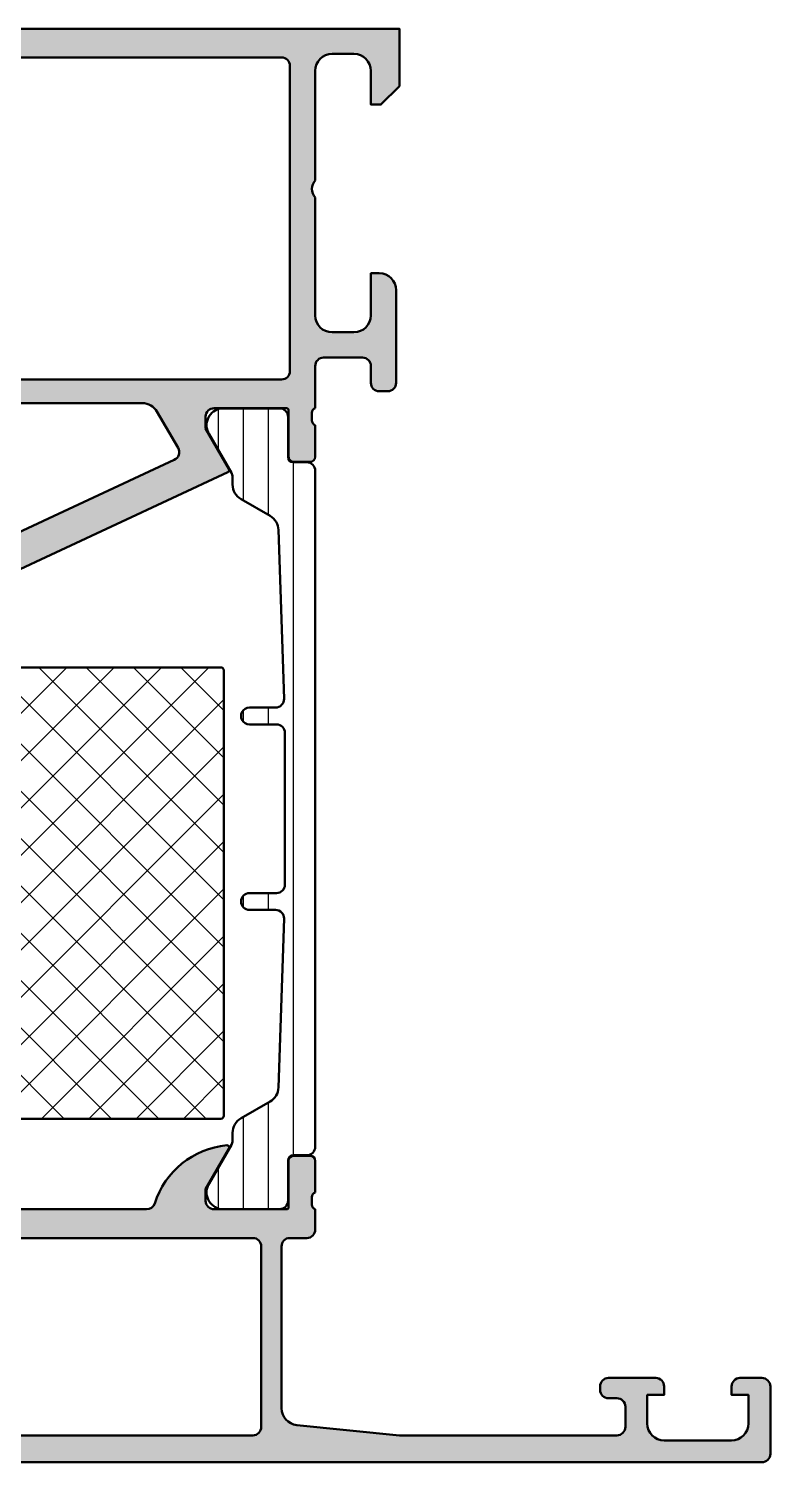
# Model space of a CAD drawing. Extents: x -30 to 58, y 0 to 85.
# Drawn here: x 14 to 58, y 0 to 85 of the extents above; entities that cross this region are included whole.
import ezdxf

# ---------------------------------------------------------------- set-up
doc = ezdxf.new("R2010")
doc.units = 0
for name, color, linetype, lineweight in [('0S-Alu contour', 7, 'Continuous', 50), ('0S-Alu hatch', 252, 'Continuous', 25), ('0S-Plastic contour', 254, 'Continuous', 50), ('0S-Plastic hatch', 253, 'Continuous', 25), ('0S-PT contour', 91, 'Continuous', 50), ('0S-PT hatch', 103, 'Continuous', 25)]:
    doc.layers.add(name, color=color, linetype=linetype, lineweight=lineweight)

# ---------------------------------------------------------------- blocks, each defined once
blk = doc.blocks.new('333190__9A9273F5_FE08_42EF_868B_C287F6081638_')
at = {"layer": '0S-Alu hatch'}
h = blk.add_hatch(color=256, dxfattribs=at)
edge = h.paths.add_edge_path()
edge.add_line((-29.99977268218879, 80.49999999999999), (-29.9997726821889, 83.49999999999999))
edge.add_ellipse((-28.49977268218891, 83.49999999999997), major_axis=(-1.499999999999996, 0), ratio=1, start_angle=269.9999999999999, end_angle=360, ccw=False)
edge.add_line((-28.49977268218891, 84.99999999999999), (36, 85))
edge.add_line((36, 85), (36.00000000000012, 81.59999999999994))
edge.add_line((36.00000000000012, 81.59999999999994), (34.89999999999998, 80.49999999999997))
edge.add_line((34.89999999999998, 80.49999999999997), (34.30000000000007, 80.49999999999997))
edge.add_line((34.30000000000007, 80.49999999999997), (34.30000000000007, 82.49999999999999))
edge.add_arc((33.30000000000007, 82.49999999999999), 1, 0, 90)
edge.add_line((33.30000000000007, 83.49999999999997), (32.00000000000012, 83.49999999999997))
edge.add_arc((32.00000000000012, 82.49999999999999), 1, 90, 180)
edge.add_line((31.00000000000012, 82.49999999999999), (31.00000000000012, 75.99999999999997))
edge.add_arc((31.52500000000009, 75.49999999999997), 0.7249999999999835, 136.3971810272951, 223.6028189727048)
edge.add_line((31.00000000000012, 74.99999999999997), (31.00000000000012, 67.99999999999996))
edge.add_arc((32.00000000000012, 67.99999999999996), 1, 180, 269.9999999999935)
edge.add_line((32, 66.99999999999994), (33.30000000000018, 66.99999999999997))
edge.add_arc((33.30000000000013, 67.99999999999991), 0.999999999999943, 270.0000000000029, 360)
edge.add_line((34.30000000000008, 67.99999999999991), (34.30000000000007, 70.49999999999996))
edge.add_line((34.30000000000007, 70.49999999999996), (34.80000000000007, 70.49999999999999))
edge.add_ellipse((34.80000000000006, 69.49999999999997), major_axis=(-1.000000000000014, 0), ratio=1, start_angle=180, end_angle=269.9999999999992, ccw=False)
edge.add_line((35.80000000000007, 69.49999999999997), (35.80000000000007, 63.99999999999993))
edge.add_ellipse((35.30000000000002, 64.00000000000004), major_axis=(-0.5000000000000498, 0), ratio=1, start_angle=89.99999999999272, end_angle=180, ccw=False)
edge.add_line((35.29999999999996, 63.49999999999998), (34.79999999999995, 63.49999999999998))
edge.add_ellipse((34.80000000000001, 63.99999999999993), major_axis=(-0.4999999999999432, 0), ratio=1, start_angle=0, end_angle=89.99999999999352, ccw=False)
edge.add_line((34.30000000000007, 63.99999999999993), (34.30000000000007, 64.99999999999989))
edge.add_arc((33.80000000000006, 64.99999999999999), 0.5000000000000142, 0, 89.99999999998533)
edge.add_line((33.80000000000018, 65.5), (31.50000000000023, 65.50000000000001))
edge.add_arc((31.50000000000019, 64.99999999999991), 0.500000000000071, 89.99999999999594, 180)
edge.add_line((31.00000000000012, 64.99999999999994), (31, 62.50000000000003))
edge.add_arc((31.0788364465431, 62.23247940800707), 0.2788950563272985, 106.419876419511, 181.1645893741326)
edge.add_line((30.79999900000018, 62.22681100000852), (30.79999899999996, 61.77321700000831))
edge.add_arc((31.07886709564312, 61.76755634053134), 0.2789255417371452, 178.837129927131, 253.5754054446787)
edge.add_line((31.00000000000012, 61.50001300000837), (31.00000000000023, 59.62000199999998))
edge.add_ellipse((30.70000000000015, 59.62000199999999), major_axis=(-0.3000000000000753, 0), ratio=1, start_angle=90.00000000000142, end_angle=180, ccw=False)
edge.add_line((30.70000000000016, 59.32000199999992), (29.72002568095729, 59.32000199999993))
edge.add_ellipse((29.72002568095719, 59.62000199999991), major_axis=(-0.2999999999999758, 0), ratio=1, start_angle=0, end_angle=90.0000000000183, ccw=False)
edge.add_line((29.42002568095722, 59.62000199999991), (29.42002568095734, 62.37999999999981))
edge.add_arc((29.30002568095715, 62.37999999999972), 0.1200000000001893, 0, 90.00000000002036)
edge.add_line((29.30002568095711, 62.49999999999992), (25.00000000000011, 62.49999999999992))
edge.add_arc((25.0000000000001, 61.99999999999994), 0.4999999999999858, 89.99999999999837, 180)
edge.add_line((24.50000000000012, 61.99999999999994), (24.50000000000012, 61.29999999999992))
edge.add_line((24.50000000000012, 61.29999999999992), (25.87872033711131, 58.91177751240663))
edge.add_ellipse((25.76188021535173, 58.83811978464827), major_axis=(-0.1381197846483893, 0), ratio=1, start_angle=114.9700763336769, end_angle=212.227933140413, ccw=False)
edge.add_line((25.82018677387657, 58.71291027964042), (12.59701948223164, 52.54684610648169))
edge.add_ellipse((12.38571035136126, 52.99999999999997), major_axis=(-0.4999999999999717, 0), ratio=1, start_angle=89.9999999999979, end_angle=115.0000000000062, ccw=False)
edge.add_line((12.38571035136124, 52.5), (8.000227317810982, 52.50000000000003))
edge.add_arc((8.000227317811024, 52.00000000000055), 0.4999999999994813, 90.00000000000487, 162.2515836439303)
edge.add_ellipse((2.762004076637256, 53.67660886184828), major_axis=(-5.00000000000046, 0), ratio=1, start_angle=95.6225775507944, end_angle=162.2515836439307, ccw=False)
edge.add_ellipse((3.238347102459412, 48.83811978464827), major_axis=(-0.1381197846482588, 0), ratio=1, start_angle=-29.99999999996129, end_angle=95.62257755082169, ccw=False)
edge.add_line((3.118731860188738, 48.90717967697232), (4.500227317811209, 51.2999999999999))
edge.add_line((4.500227317811209, 51.2999999999999), (4.500227317811095, 51.99999999999995))
edge.add_arc((4.000227317811095, 52.00000000000001), 0.5, 0, 90)
edge.add_line((4.000227317811095, 52.50000000000001), (-0.2997983631462375, 52.49999999999999))
edge.add_arc((-0.2997983631462091, 52.38000000000006), 0.1199999999999193, 90.00000000001357, 180)
edge.add_line((-0.4197983631461284, 52.38000000000006), (-0.4197983631460147, 49.62000200000007))
edge.add_ellipse((-0.7197983631460861, 49.62000200000016), major_axis=(-0.3000000000000713, 0), ratio=1, start_angle=89.99999999997891, end_angle=180, ccw=False)
edge.add_line((-0.7197983631461967, 49.32000200000008), (-1.699772682188836, 49.32000200000011))
edge.add_ellipse((-1.699772682189005, 49.62000200000012), major_axis=(-0.3000000000000114, 0), ratio=1, start_angle=0, end_angle=90.0000000000324, ccw=False)
edge.add_line((-1.999772682189018, 49.62000200000013), (-1.999772682188904, 51.50001300000856))
edge.add_arc((-2.078639777832101, 51.76755634053157), 0.2789255417372205, 286.4245945553567, 361.1628700728834)
edge.add_line((-1.799771682188862, 51.77321700000861), (-1.799771682188861, 52.22681100000862))
edge.add_arc((-2.078609128731891, 52.23247940800691), 0.2788950563274147, 358.8354106259203, 433.580123580518)
edge.add_line((-1.999772682188901, 52.50000000000002), (-1.999772682188904, 57.49999999999992))
edge.add_ellipse((-1.499772682188714, 57.49999999999976), major_axis=(-0.5000000000001903, 0), ratio=1, start_angle=269.9999999999567, end_angle=360, ccw=False)
edge.add_line((-1.499772682188336, 57.99999999999996), (-0.6997726821888364, 57.99999999999996))
edge.add_ellipse((-0.6997726821888899, 57.49999999999978), major_axis=(-0.5000000000001706, 0), ratio=1, start_angle=180, end_angle=269.99999999999386, ccw=False)
edge.add_line((-0.1997726821887227, 57.49999999999978), (-0.199772682188609, 55.49999999999996))
edge.add_arc((0.3002273178114407, 55.50000000000004), 0.5000000000000498, 180, 270.0000000000073)
edge.add_line((0.3002273178115044, 54.99999999999999), (1.300227317811163, 55))
edge.add_line((1.300227317811163, 55), (1.800227317811163, 54.50000000000001))
edge.add_line((1.800227317811163, 54.50000000000001), (6.300227317809913, 54.50000000000025))
edge.add_arc((6.300227317810097, 55.00000000000132), 0.5000000000010659, 269.9999999999789, 360)
edge.add_line((6.800227317811163, 55.00000000000132), (6.800227317811277, 57.29999999999965))
edge.add_arc((6.300227317811213, 57.29999999999968), 0.500000000000064, 0, 89.99999999999265)
edge.add_line((6.300227317811277, 57.79999999999974), (3.800227317810822, 57.79999999999976))
edge.add_ellipse((3.800227317810938, 58.29999999999987), major_axis=(-0.5000000000001137, 0), ratio=1, start_angle=0, end_angle=89.99999999998658, ccw=False)
edge.add_line((3.300227317810822, 58.29999999999987), (3.300227317810822, 58.77766912531519))
edge.add_ellipse((3.800227317812701, 58.77766912531456), major_axis=(-0.5000000000018794, 0), ratio=1, start_angle=314.99999999993287, end_angle=360, ccw=False)
edge.add_line((3.446673927218512, 59.13122251590957), (3.800227317811277, 59.49999999999977))
edge.add_line((3.800227317811277, 59.49999999999977), (4.300227317810822, 59.49999999999985))
edge.add_line((4.300227317810822, 59.49999999999985), (4.300227317810822, 58.79999999999973))
edge.add_line((4.300227317810822, 58.79999999999973), (6.300227317811391, 58.79999999999971))
edge.add_arc((6.300227317811327, 59.29999999999955), 0.4999999999998366, 270.0000000000073, 360)
edge.add_line((6.800227317811163, 59.29999999999955), (6.800227317811163, 74.69999999999958))
edge.add_arc((6.300227317811256, 74.69999999999976), 0.4999999999999077, 0, 89.99999999998452)
edge.add_line((6.300227317811391, 75.19999999999968), (4.300227317810822, 75.19999999999963))
edge.add_line((4.300227317810822, 75.19999999999963), (4.300227317810822, 74.4999999999995))
edge.add_line((4.300227317810822, 74.4999999999995), (3.800227317811277, 74.49999999999956))
edge.add_line((3.800227317811277, 74.49999999999956), (3.446673927218739, 74.8687774840897))
edge.add_ellipse((3.800227317813475, 75.22233087468527), major_axis=(-0.5000000000026538, 0), ratio=1, start_angle=0, end_angle=45.00000000006719, ccw=False)
edge.add_line((3.300227317810822, 75.22233087468527), (3.300227317810822, 75.69999999999995))
edge.add_ellipse((3.800227317810723, 75.6999999999998), major_axis=(-0.499999999999901, 0), ratio=1, start_angle=270.0000000000017, end_angle=360, ccw=False)
edge.add_line((3.800227317810708, 76.1999999999997), (6.300227317811277, 76.1999999999998))
edge.add_arc((6.300227317811263, 76.69999999999982), 0.5000000000000142, 270.0000000000017, 360)
edge.add_line((6.800227317811277, 76.69999999999982), (6.800227317811277, 81.49999999999991))
edge.add_arc((5.300227317811241, 81.5), 1.500000000000035, 0, 89.99999999999864)
edge.add_line((5.300227317811277, 83.00000000000001), (1.800227317811391, 83.00000000000001))
edge.add_arc((1.800227317811327, 82.49999999999999), 0.500000000000057, 89.99999999999265, 180)
edge.add_line((1.30022731781127, 82.49999999999999), (1.300227317811277, 79.50000000000011))
edge.add_ellipse((0.8002273178111797, 79.50000000000009), major_axis=(-0.5000000000000976, 0), ratio=1, start_angle=90.0000000000112, end_angle=180, ccw=False)
edge.add_line((0.8002273178112771, 79), (0.3002273178112773, 78.99999999999999))
edge.add_arc((0.3002273178112702, 78.5), 0.5, 89.9999999999992, 180)
edge.add_line((-0.1997726821887298, 78.50000000000001), (-0.1997726821887227, 76.49999999999952))
edge.add_ellipse((-0.6997726821884849, 76.49999999999977), major_axis=(-0.4999999999997622, 0), ratio=1, start_angle=89.99999999997272, end_angle=180, ccw=False)
edge.add_line((-0.6997726821887228, 76.00000000000001), (-1.499772682188904, 75.99999999999999))
edge.add_ellipse((-1.499772682188879, 76.4999999999999), major_axis=(-0.4999999999999148, 0), ratio=1, start_angle=0, end_angle=89.9999999999971, ccw=False)
edge.add_line((-1.99977268218879, 76.4999999999999), (-1.999772682188563, 80.99999999999989))
edge.add_ellipse((-1.499772682188659, 81.0000000000001), major_axis=(-0.4999999999999046, 0), ratio=1, start_angle=270.00000000000205, end_angle=360, ccw=False)
edge.add_line((-1.499772682188677, 81.5), (-1.199772682188722, 81.49999999999994))
edge.add_arc((-1.199772682188594, 81.99999999999982), 0.4999999999998721, 269.9999999999853, 360)
edge.add_line((-0.6997726821887227, 81.99999999999982), (-0.6997726821887227, 82.49999999999946))
edge.add_arc((-1.199772682189028, 82.49999999999966), 0.5000000000003056, 0, 89.99999999997802)
edge.add_line((-1.199772682188836, 82.99999999999997), (-20.49977268218925, 82.99999999999959))
edge.add_arc((-20.49977268218926, 82.50000000000007), 0.4999999999995311, 89.99999999999837, 180)
edge.add_line((-20.99977268218879, 82.50000000000007), (-20.99977268218879, 81.99999999999993))
edge.add_arc((-20.49977268218882, 81.99999999999994), 0.4999999999999716, 180, 270.0000000000033)
edge.add_line((-20.49977268218879, 81.49999999999999), (-20.19977268218884, 81.49999999999996))
edge.add_ellipse((-20.19977268218884, 81), major_axis=(-0.4999999999999716, 0), ratio=1, start_angle=90, end_angle=270, ccw=False)
edge.add_line((-20.19977268218884, 80.50000000000001), (-22.99977268218879, 80.49999999999997))
edge.add_ellipse((-22.9997726821888, 80.99999999999997), major_axis=(-0.5, 0), ratio=1, start_angle=0, end_angle=90.0000000000004, ccw=False)
edge.add_line((-23.49977268218879, 80.99999999999997), (-23.49977268218879, 81.49999999999999))
edge.add_line((-23.49977268218879, 81.49999999999999), (-22.49977268218879, 81.49999999999999))
edge.add_line((-22.49977268218879, 81.49999999999999), (-22.49977268218879, 82.49999999999999))
edge.add_arc((-23.49977268218879, 82.49999999999999), 1, 0, 90)
edge.add_line((-23.49977268218879, 83.49999999999997), (-27.49977268218879, 83.49999999999999))
edge.add_arc((-27.49977268218879, 82.49999999999999), 1, 90, 180)
edge.add_line((-28.49977268218879, 82.49999999999999), (-28.49977268218879, 81.49999999999999))
edge.add_line((-28.49977268218879, 81.49999999999999), (-27.49977268218879, 81.49999999999999))
edge.add_line((-27.49977268218879, 81.49999999999999), (-27.49977268218879, 80.9999999999999))
edge.add_ellipse((-27.99977268218875, 80.99999999999996), major_axis=(-0.499999999999961, 0), ratio=1, start_angle=89.99999999998249, end_angle=180, ccw=False)
edge.add_line((-27.99977268218891, 80.5), (-29.99977268218879, 80.49999999999999))
edge = h.paths.add_edge_path()
edge.add_line((29.00000000000011, 83.29999999999998), (8.900227317811527, 83.3))
edge.add_arc((8.900227317811542, 82.79999999999998), 0.5000000000000142, 90.0000000000016, 180)
edge.add_line((8.400227317811527, 82.79999999999998), (8.400227317811527, 64.69999999999997))
edge.add_arc((8.900227317811527, 64.69999999999997), 0.5, 180, 270)
edge.add_line((8.900227317811527, 64.19999999999997), (29.00000000000011, 64.19999999999996))
edge.add_arc((29.00000000000006, 64.6999999999999), 0.4999999999999432, 270.0000000000065, 360)
edge.add_line((29.5, 64.6999999999999), (29.5, 82.79999999999995))
edge.add_arc((29.00000000000004, 82.80000000000003), 0.4999999999999574, 0, 89.99999999999186)
edge = h.paths.add_edge_path()
edge.add_line((20.74732420905286, 62.79999999999994), (8.900227317811527, 62.79999999999998))
edge.add_arc((8.900227317811549, 62.29999999999996), 0.5000000000000214, 90.00000000000244, 180)
edge.add_line((8.400227317811527, 62.29999999999996), (8.400227317811641, 55.99999999999996))
edge.add_arc((9.900227317811542, 55.99999999999988), 1.4999999999999, 180, 269.9999999999994)
edge.add_line((9.900227317811526, 54.49999999999999), (11.94232118878631, 54.49999999999999))
edge.add_arc((11.94232118878638, 55.00000000000035), 0.5000000000003695, 269.9999999999919, 294.9999999999923)
edge.add_line((12.15363031965682, 54.54684610648167), (22.63896473584907, 59.43623784306843))
edge.add_arc((22.42765560497874, 59.88939173658671), 0.499999999999962, 294.9999999999999, 389.9978307071229)
edge.add_line((22.86067777188635, 60.13937534198234), (21.61336854286833, 62.29996721079129))
edge.add_arc((20.747324209053, 61.79999999999981), 1.000000000000117, 29.99783070713096, 90.00000000000813)
at = {"layer": '0S-Alu contour', "color": 7}
for points in [[(-28.49977268218891, 84.99999999999999), (36, 85), (36.00000000000012, 81.59999999999994), (34.89999999999998, 80.49999999999997), (34.30000000000007, 80.49999999999997), (34.30000000000007, 82.49999999999999)], [(-29.99977268218879, 80.49999999999999), (-29.9997726821889, 83.49999999999999)], [(-23.49977268218879, 83.49999999999997), (-27.49977268218879, 83.49999999999999)], [(33.30000000000007, 83.49999999999997), (32.00000000000012, 83.49999999999997)], [(-28.49977268218879, 82.49999999999999), (-28.49977268218879, 81.49999999999999), (-27.49977268218879, 81.49999999999999), (-27.49977268218879, 80.9999999999999)], [(-23.49977268218879, 80.99999999999997), (-23.49977268218879, 81.49999999999999), (-22.49977268218879, 81.49999999999999), (-22.49977268218879, 82.49999999999999)], [(-20.99977268218879, 82.50000000000007), (-20.99977268218879, 81.99999999999993)], [(-1.199772682188836, 82.99999999999997), (-20.49977268218925, 82.99999999999959)], [(-0.6997726821887227, 81.99999999999982), (-0.6997726821887227, 82.49999999999946)], [(1.30022731781127, 82.49999999999999), (1.300227317811277, 79.50000000000011)], [(5.300227317811277, 83.00000000000001), (1.800227317811391, 83.00000000000001)], [(8.400227317811527, 82.79999999999998), (8.400227317811527, 64.69999999999997)], [(29.00000000000011, 83.29999999999998), (8.900227317811527, 83.3)], [(29.5, 64.6999999999999), (29.5, 82.79999999999995)], [(31.00000000000012, 82.49999999999999), (31.00000000000012, 75.99999999999997)], [(-20.49977268218879, 81.49999999999999), (-20.19977268218884, 81.49999999999996)], [(-1.99977268218879, 76.4999999999999), (-1.999772682188563, 80.99999999999989)], [(-1.499772682188677, 81.5), (-1.199772682188722, 81.49999999999994)], [(6.800227317811277, 76.69999999999982), (6.800227317811277, 81.49999999999991)], [(-27.99977268218891, 80.5), (-29.99977268218879, 80.49999999999999)], [(-20.19977268218884, 80.50000000000001), (-22.99977268218879, 80.49999999999997)], [(-0.1997726821887298, 78.50000000000001), (-0.1997726821887227, 76.49999999999952)], [(0.8002273178112771, 79), (0.3002273178112773, 78.99999999999999)], [(-0.6997726821887228, 76.00000000000001), (-1.499772682188904, 75.99999999999999)], [(3.300227317810822, 75.22233087468527), (3.300227317810822, 75.69999999999995)], [(3.800227317810708, 76.1999999999997), (6.300227317811277, 76.1999999999998)], [(6.300227317811391, 75.19999999999968), (4.300227317810822, 75.19999999999963), (4.300227317810822, 74.4999999999995), (3.800227317811277, 74.49999999999956), (3.446673927218739, 74.8687774840897)], [(31.00000000000012, 74.99999999999997), (31.00000000000012, 67.99999999999996)], [(6.800227317811163, 59.29999999999955), (6.800227317811163, 74.69999999999958)], [(34.30000000000008, 67.99999999999991), (34.30000000000007, 70.49999999999996), (34.80000000000007, 70.49999999999999)], [(35.80000000000007, 69.49999999999997), (35.80000000000007, 63.99999999999993)], [(32, 66.99999999999994), (33.30000000000018, 66.99999999999997)], [(33.80000000000018, 65.5), (31.50000000000023, 65.50000000000001)], [(31.00000000000012, 64.99999999999994), (31, 62.50000000000003)], [(34.30000000000007, 63.99999999999993), (34.30000000000007, 64.99999999999989)], [(8.900227317811527, 64.19999999999997), (29.00000000000011, 64.19999999999996)], [(35.29999999999996, 63.49999999999998), (34.79999999999995, 63.49999999999998)], [(8.400227317811527, 62.29999999999996), (8.400227317811641, 55.99999999999996)], [(20.74732420905286, 62.79999999999994), (8.900227317811527, 62.79999999999998)], [(22.86067777188635, 60.13937534198234), (21.61336854286833, 62.29996721079129)], [(29.30002568095711, 62.49999999999992), (25.00000000000011, 62.49999999999992)], [(29.42002568095722, 59.62000199999991), (29.42002568095734, 62.37999999999981)], [(30.79999900000018, 62.22681100000852), (30.79999899999996, 61.77321700000831)], [(24.50000000000012, 61.99999999999994), (24.50000000000012, 61.29999999999992), (25.87872033711131, 58.91177751240663)], [(31.00000000000012, 61.50001300000837), (31.00000000000023, 59.62000199999998)], [(3.300227317810822, 58.29999999999987), (3.300227317810822, 58.77766912531519)], [(3.446673927218512, 59.13122251590957), (3.800227317811277, 59.49999999999977), (4.300227317810822, 59.49999999999985), (4.300227317810822, 58.79999999999973), (6.300227317811391, 58.79999999999971)], [(12.15363031965682, 54.54684610648167), (22.63896473584907, 59.43623784306843)], [(25.82018677387657, 58.71291027964042), (12.59701948223164, 52.54684610648169)], [(30.70000000000016, 59.32000199999992), (29.72002568095729, 59.32000199999993)], [(-1.499772682188336, 57.99999999999996), (-0.6997726821888364, 57.99999999999996)], [(-1.999772682188901, 52.50000000000002), (-1.999772682188904, 57.49999999999992)], [(-0.1997726821887227, 57.49999999999978), (-0.199772682188609, 55.49999999999996)], [(6.300227317811277, 57.79999999999974), (3.800227317810822, 57.79999999999976)], [(6.800227317811163, 55.00000000000132), (6.800227317811277, 57.29999999999965)], [(0.3002273178115044, 54.99999999999999), (1.300227317811163, 55), (1.800227317811163, 54.50000000000001), (6.300227317809913, 54.50000000000025)], [(9.900227317811526, 54.49999999999999), (11.94232118878631, 54.49999999999999)], [(-1.799771682188862, 51.77321700000861), (-1.799771682188861, 52.22681100000862)], [(-0.4197983631461284, 52.38000000000006), (-0.4197983631460147, 49.62000200000007)], [(4.000227317811095, 52.50000000000001), (-0.2997983631462375, 52.49999999999999)], [(3.118731860188738, 48.90717967697232), (4.500227317811209, 51.2999999999999), (4.500227317811095, 51.99999999999995)], [(12.38571035136124, 52.5), (8.000227317810982, 52.50000000000003)], [(-1.999772682189018, 49.62000200000013), (-1.999772682188904, 51.50001300000856)], [(-0.7197983631461967, 49.32000200000008), (-1.699772682188836, 49.32000200000011)]]:
    blk.add_lwpolyline(points, dxfattribs=at)
at = {"layer": '0S-Alu contour', "color": 7, "extrusion": (0, 0, -1)}
for centre, radius, start, end in [((28.49977268218891, 83.49999999999997), 1.499999999999996, 0, 90.00000000000014), ((27.99977268218875, 80.99999999999996), 0.499999999999961, 180, 270.0000000000175), ((22.9997726821888, 80.99999999999997), 0.5, 269.9999999999996, 0), ((20.19977268218884, 81), 0.4999999999999716, 90, 270), ((1.499772682188659, 81.0000000000001), 0.4999999999999046, 0, 89.99999999999793), ((-0.8002273178111797, 79.50000000000009), 0.5000000000000976, 180, 269.9999999999888), ((1.499772682188879, 76.4999999999999), 0.4999999999999148, 270.0000000000029, 0), ((0.6997726821884849, 76.49999999999977), 0.4999999999997622, 180, 270.0000000000273), ((-3.800227317810723, 75.6999999999998), 0.499999999999901, 0, 89.99999999999832), ((-3.800227317813475, 75.22233087468527), 0.5000000000026538, 314.9999999999328, 0), ((-34.80000000000006, 69.49999999999997), 1.000000000000014, 90.00000000000081, 180), ((-34.80000000000001, 63.99999999999993), 0.4999999999999432, 270.0000000000065, 0), ((-35.30000000000002, 64.00000000000004), 0.5000000000000498, 180, 270.0000000000073), ((-29.72002568095719, 59.62000199999991), 0.2999999999999758, 269.9999999999817, 0), ((-30.70000000000015, 59.62000199999999), 0.3000000000000753, 180, 269.9999999999986), ((-3.800227317812701, 58.77766912531456), 0.5000000000018794, 0, 45.00000000006714), ((-25.76188021535173, 58.83811978464827), 0.1381197846483893, 147.772066859587, 245.0299236663231), ((1.499772682188714, 57.49999999999976), 0.5000000000001903, 0, 90.00000000004331), ((0.6997726821888899, 57.49999999999978), 0.5000000000001706, 90.00000000000612, 180), ((-3.800227317810938, 58.29999999999987), 0.5000000000001137, 270.0000000000134, 0), ((-2.762004076637256, 53.67660886184828), 5.00000000000046, 197.7484163560695, 264.3774224492056), ((-12.38571035136126, 52.99999999999997), 0.4999999999999717, 244.9999999999938, 270.0000000000021), ((1.699772682189005, 49.62000200000012), 0.3000000000000114, 269.9999999999676, 0), ((0.7197983631460861, 49.62000200000016), 0.3000000000000713, 180, 270.0000000000212), ((-3.238347102459412, 48.83811978464827), 0.1381197846482588, 264.3774224491783, 29.99999999996131)]:
    blk.add_arc(centre, radius, start, end, dxfattribs=at)
at = {"layer": '0S-Alu contour', "color": 7}
for centre, radius, start, end in [((-27.49977268218879, 82.49999999999999), 1, 90, 180), ((-23.49977268218879, 82.49999999999999), 1, 0, 90), ((32.00000000000012, 82.49999999999999), 1, 90, 180), ((33.30000000000007, 82.49999999999999), 1, 0, 90), ((-20.49977268218926, 82.50000000000007), 0.4999999999995311, 89.99999999999837, 180), ((-1.199772682189028, 82.49999999999966), 0.5000000000003056, 0, 89.99999999997802), ((1.800227317811327, 82.49999999999999), 0.500000000000057, 89.99999999999265, 180), ((5.300227317811241, 81.5), 1.500000000000035, 0, 89.99999999999864), ((8.900227317811542, 82.79999999999998), 0.5000000000000142, 90.0000000000016, 180), ((29.00000000000004, 82.80000000000003), 0.4999999999999574, 0, 89.99999999999186), ((-20.49977268218882, 81.99999999999994), 0.4999999999999716, 180, 270.0000000000033), ((-1.199772682188594, 81.99999999999982), 0.4999999999998721, 269.9999999999853, 0), ((0.3002273178112702, 78.5), 0.5, 89.9999999999992, 180), ((6.300227317811263, 76.69999999999982), 0.5000000000000142, 270.0000000000017, 0), ((31.52500000000009, 75.49999999999997), 0.7249999999999835, 136.3971810272951, 223.6028189727048), ((6.300227317811256, 74.69999999999976), 0.4999999999999077, 0, 89.99999999998452), ((32.00000000000012, 67.99999999999996), 1, 180, 269.9999999999935), ((33.30000000000013, 67.99999999999991), 0.999999999999943, 270.0000000000029, 0), ((31.50000000000019, 64.99999999999991), 0.500000000000071, 89.99999999999594, 180), ((33.80000000000006, 64.99999999999999), 0.5000000000000142, 0, 89.99999999998533), ((8.900227317811527, 64.69999999999997), 0.5, 180, 270), ((29.00000000000006, 64.6999999999999), 0.4999999999999432, 270.0000000000065, 0), ((8.900227317811549, 62.29999999999996), 0.5000000000000214, 90.00000000000244, 180), ((20.747324209053, 61.79999999999981), 1.000000000000117, 29.99783070713096, 90.00000000000813), ((25.0000000000001, 61.99999999999994), 0.4999999999999858, 89.99999999999837, 180), ((29.30002568095715, 62.37999999999972), 0.1200000000001893, 0, 90.00000000002036), ((31.0788364465431, 62.23247940800707), 0.2788950563272985, 106.419876419511, 181.1645893741326), ((31.07886709564312, 61.76755634053134), 0.2789255417371452, 178.837129927131, 253.5754054446787), ((22.42765560497874, 59.88939173658671), 0.499999999999962, 294.9999999999999, 29.99783070712289), ((6.300227317811327, 59.29999999999955), 0.4999999999998366, 270.0000000000073, 0), ((6.300227317811213, 57.29999999999968), 0.500000000000064, 0, 89.99999999999265), ((0.3002273178114407, 55.50000000000004), 0.5000000000000498, 180, 270.0000000000073), ((9.900227317811542, 55.99999999999988), 1.4999999999999, 180, 269.9999999999994), ((6.300227317810097, 55.00000000000132), 0.5000000000010659, 269.9999999999789, 0), ((11.94232118878638, 55.00000000000035), 0.5000000000003695, 269.9999999999919, 294.9999999999923), ((-2.078609128731891, 52.23247940800691), 0.2788950563274147, 358.8354106259203, 73.58012358051803), ((-0.2997983631462091, 52.38000000000006), 0.1199999999999193, 90.00000000001357, 180), ((4.000227317811095, 52.00000000000001), 0.5, 0, 90), ((8.000227317811024, 52.00000000000055), 0.4999999999994813, 90.00000000000487, 162.2515836439303), ((-2.078639777832101, 51.76755634053157), 0.2789255417372205, 286.4245945553567, 1.162870072883403)]:
    blk.add_arc(centre, radius, start, end, dxfattribs=at)
blk = doc.blocks.new('345340__FA8ACE1B_4887_429F_8170_65C91EFF549D_')
at = {"layer": '0S-Alu hatch'}
h = blk.add_hatch(color=256, dxfattribs=at)
edge = h.paths.add_edge_path()
edge.add_line((-2.799680908210589, 6.40002067184832), (-2.799680908210568, 5.999996257785826))
edge.add_arc((-2.299566189739373, 6.000110976257019), 0.5001147316285043, 180.0131427528032, 269.9868572471977)
edge.add_line((-2.299680908210589, 5.499996257785824), (8.00027636718005, 5.499996257785824))
edge.add_ellipse((8.000276199942052, 4.999996090547825), major_axis=(-0.5000001672380266, 0), ratio=1, start_angle=180.0000191671709, end_angle=269.9999808359436, ccw=False)
edge.add_line((8.50027636718005, 4.999996257813001), (8.500276367180042, 1.4999999532738))
edge.add_line((8.500276367180042, 1.4999999532738), (7.500276367180042, 1.4999999532738))
edge.add_arc((7.500391085671957, 0.999885234768207), 0.5001147316629067, 90.0131427551726, 179.9868504146385)
edge.add_line((7.000276367180042, 1.000000012878439), (7.000276367180042, 0.5000000128784449))
edge.add_arc((7.500391118378033, 0.50011473346203), 0.5001147643557833, 180.0131429938963, 269.9798609896767)
edge.add_line((7.500215332023778, -1e-15), (57.5, 1e-16))
edge.add_arc((57.5, 0.5000000000000002), 0.5000000000000001, 270, 360)
edge.add_line((58, 0.5000000000000002), (58, 4.5))
edge.add_arc((57.5, 4.5), 0.5, 0, 90)
edge.add_line((57.5, 5), (56.19999999999999, 5))
edge.add_arc((56.19999999999999, 4.5), 0.5, 90, 180)
edge.add_line((55.69999999999999, 4.5), (55.69999999999999, 4))
edge.add_line((55.69999999999999, 4), (56.69999999999999, 4))
edge.add_line((56.69999999999999, 4), (56.69999999999996, 2.299999999999997))
edge.add_ellipse((55.69999999999996, 2.3), major_axis=(-1, 0), ratio=1, start_angle=90, end_angle=180, ccw=False)
edge.add_line((55.69999999999996, 1.299999999999997), (51.69999999999999, 1.299999999999982))
edge.add_ellipse((51.69999999999999, 2.299999999999983), major_axis=(-1.000000000000001, 0), ratio=1, start_angle=0, end_angle=90, ccw=False)
edge.add_line((50.69999999999999, 2.299999999999982), (50.69999999999999, 4))
edge.add_line((50.69999999999999, 4), (51.69999999999999, 4))
edge.add_line((51.69999999999999, 4), (51.69999999999999, 4.499999999999984))
edge.add_arc((51.19999999999999, 4.5), 0.5, 0, 90)
edge.add_line((51.19999999999999, 5), (48.4, 4.999999999999999))
edge.add_arc((48.4, 4.499999999999998), 0.5000000000000009, 90, 180)
edge.add_line((47.9, 4.499999999999998), (47.9, 4.299999999999982))
edge.add_arc((48.4, 4.299999999999982), 0.5, 180, 270)
edge.add_line((48.4, 3.799999999999982), (48.9, 3.799999999999982))
edge.add_ellipse((48.90000000000001, 3.299999999999988), major_axis=(-0.4999999999999947, 0), ratio=1, start_angle=180, end_angle=270.0000000000008, ccw=False)
edge.add_line((49.40000000000001, 3.299999999999982), (49.39999999999997, 2.099999999999981))
edge.add_ellipse((48.89999999999997, 2.099999999999974), major_axis=(-0.5, 0), ratio=1, start_angle=90, end_angle=180, ccw=False)
edge.add_line((48.89999999999997, 1.599999999999978), (35.9983668848607, 1.599999999999979))
edge.add_line((35.9983668848607, 1.599999999999979), (29.90086726378649, 2.209750724796321))
edge.add_ellipse((30.00036986780804, 3.204788067252857), major_axis=(-1.000000040545016, 0), ratio=1, start_angle=1.5080649291121517e-05, end_angle=84.2894712981921, ccw=False)
edge.add_line((29.00036982726306, 3.204787804045858), (29.00036982726305, 12.79998738861467))
edge.add_ellipse((29.5004196810018, 12.79987268502242), major_axis=(-0.50004986689435, 0), ratio=1, start_angle=270.0131427528005, end_angle=359.9868572472245, ccw=False)
edge.add_line((29.50030497740955, 13.29992253876117), (30.50000000000001, 13.29992253876117))
edge.add_arc((30.50000000000001, 13.79992253876117), 0.5, 270, 360)
edge.add_line((31.00000000000001, 13.79992253876117), (31, 15))
edge.add_ellipse((31.07883644654304, 15.26752059199312), major_axis=(-0.2788950563274341, 0), ratio=1, start_angle=-1.16458937409692, end_angle=73.5801235805094, ccw=False)
edge.add_line((30.79999899999999, 15.27318899999149), (30.799999, 15.72678299999148))
edge.add_ellipse((31.07886709564316, 15.73244365946855), major_axis=(-0.2789255417371436, 0), ratio=1, start_angle=-73.57540544464632, end_angle=1.1628700728883814, ccw=False)
edge.add_line((31, 15.99998699999148), (31, 17.879998))
edge.add_arc((30.69999999999999, 17.879998), 0.3000000000000078, 0, 90)
edge.add_line((30.69999999999999, 18.17999800000001), (29.72002568095721, 18.179998))
edge.add_arc((29.72002568095721, 17.879998), 0.3000000000000007, 90, 180)
edge.add_line((29.42002568095722, 17.879998), (29.42002568095722, 15.11999999999999))
edge.add_ellipse((29.30002568095722, 15.11999999999999), major_axis=(-0.1199999999999903, 0), ratio=1, start_angle=89.99999999999488, end_angle=180, ccw=False)
edge.add_line((29.30002568095721, 15), (25.00000000000002, 15))
edge.add_ellipse((25.00000000000002, 15.5), major_axis=(-0.5000000000000018, 0), ratio=1, start_angle=0, end_angle=89.9999999999996, ccw=False)
edge.add_line((24.50000000000001, 15.5), (24.49999999999999, 16.2))
edge.add_line((24.49999999999999, 16.2), (25.88149545762237, 18.59282032302755))
edge.add_arc((25.76188021535172, 18.6618802153517), 0.1381197846482894, 330.0000000000001, 455.6225775507986)
edge.add_arc((26.23822324117385, 13.82339113815207), 5.000000000000113, 95.62257755079395, 162.2515836439303)
edge.add_ellipse((21.00000000000005, 15.49999999999988), major_axis=(-0.4999999999998832, 0), ratio=1, start_angle=89.99999999999511, end_angle=162.2515836439259, ccw=False)
edge.add_line((21.00000000000001, 15), (7.999999999999992, 15))
edge.add_ellipse((8.000000000000023, 15.49999999999983), major_axis=(-0.4999999999998384, 0), ratio=1, start_angle=17.748416356065775, end_angle=89.99999999999648, ccw=False)
edge.add_arc((2.761776758826194, 13.82339113815201), 5.000000000000189, 17.74841635607066, 84.37742244920682)
edge.add_arc((3.23811978464829, 18.66188021535171), 0.138119784648294, 84.37742244920994, 209.9999999999989)
edge.add_line((3.11850454237763, 18.59282032302757), (4.500000000000007, 16.19999999999999))
edge.add_line((4.500000000000007, 16.19999999999999), (4.5, 15.5))
edge.add_ellipse((3.999999999999994, 15.5), major_axis=(-0.5000000000000054, 0), ratio=1, start_angle=89.99999999999898, end_angle=180, ccw=False)
edge.add_line((3.999999999999985, 15), (-0.3000256809571908, 15))
edge.add_ellipse((-0.3000256809571875, 15.12000000000001), major_axis=(-0.1200000000000081, 0), ratio=1, start_angle=0, end_angle=89.99999999999852, ccw=False)
edge.add_line((-0.4200256809571954, 15.12000000000001), (-0.4200256809572025, 17.879998))
edge.add_arc((-0.7200256809572068, 17.879998), 0.3000000000000043, 0, 90)
edge.add_line((-0.7200256809572068, 18.179998), (-1.699999999999988, 18.179998))
edge.add_arc((-1.699999999999988, 17.87999800000001), 0.2999999999999936, 90, 180)
edge.add_line((-1.999999999999982, 17.87999800000001), (-1.999999999999985, 15.99998699999149))
edge.add_ellipse((-2.078867095643156, 15.73244365946856), major_axis=(-0.2789255417371449, 0), ratio=1, start_angle=178.8371299271117, end_angle=253.5754054446443, ccw=False)
edge.add_line((-1.799998999999992, 15.72678299999149), (-1.799998999999978, 15.2731889999915))
edge.add_ellipse((-2.078836446543044, 15.26752059199314), major_axis=(-0.2788950563274528, 0), ratio=1, start_angle=106.4198764194914, end_angle=181.1645893740957, ccw=False)
edge.add_line((-2, 15), (-2.299680908210589, 15))
edge.add_arc((-2.299680908210589, 14.5), 0.5000000000000036, 90, 180)
edge.add_line((-2.799680908210593, 14.5), (-2.799680908210589, 13.79992253876117))
edge.add_arc((-2.299566189739373, 13.80003725723238), 0.5001147316285254, 180.0131427528032, 269.9868572472019)
edge.add_line((-2.299680908210554, 13.29992253876116), (-1.499693115241839, 13.29992253876117))
edge.add_ellipse((-1.499443254268493, 12.80017239973451), major_axis=(-0.4997502014883695, 0), ratio=1, start_angle=179.9713537287259, end_angle=270.02864627126024, ccw=False)
edge.add_line((-0.9996931152418397, 12.79992253876115), (-0.9996931152418326, 7.400020671848326))
edge.add_ellipse((-1.499713436076881, 7.400040992683373), major_axis=(-0.500020321247968, 0), ratio=1, start_angle=90.00232850153418, end_angle=179.9976714983276, ccw=False)
edge.add_line((-1.499693115241825, 6.900020671848325), (-2.299680908210575, 6.900020671848324))
edge.add_arc((-2.29956618973938, 6.39990595337711), 0.5001147316285218, 90.0131427527998, 179.9868572471968)
edge = h.paths.add_edge_path()
edge.add_ellipse((0.7001505502649508, 12.80015209114268), major_axis=(-0.4997704760377764, 0), ratio=1, start_angle=-90.01932230628069, end_angle=0.02631684688930136, ccw=False)
edge.add_line((0.7003190917894245, 13.29992253876116), (27.30035380553454, 13.29992253876116))
edge.add_ellipse((27.30048878729687, 12.80005752052349), major_axis=(-0.4998650364626666, 0), ratio=1, start_angle=179.9845280529183, end_angle=270.0154719470708, ccw=False)
edge.add_line((27.80035380553454, 12.79992253876116), (27.80035380553453, 2.099975658420646))
edge.add_ellipse((27.30025928519608, 2.100070059527233), major_axis=(-0.5000945292483385, 0), ratio=1, start_angle=90.0108291856589, end_angle=179.9891844747251, ccw=False)
edge.add_line((27.30035380553454, 1.5999755392113), (10.40030078124254, 1.599975539211298))
edge.add_ellipse((10.400395301581, 2.100070059527241), major_axis=(-0.5000945292483491, 0), ratio=1, start_angle=0.010815525275006621, end_angle=89.98917081434081, ccw=False)
edge.add_line((9.900300781242542, 2.0999756584206), (9.900300781242535, 5.400020670741935))
edge.add_arc((8.40030085426848, 5.400020744874272), 1.499999926974057, 2.8316468405e-06, 90.00000278938575)
edge.add_line((8.400300781242535, 6.900020671848324), (0.7003190917894316, 6.900020671848329))
edge.add_ellipse((0.7001505502649508, 7.399791119466812), major_axis=(-0.4997704760377753, 0), ratio=1, start_angle=-0.02631684688930136, end_angle=90.0193223062816, ccw=False)
edge.add_line((0.2003801269456744, 7.400020671848324), (0.2003801269456733, 12.79992253876121))
at = {"layer": '0S-Alu contour', "color": 7}
for points in [[(-1.999999999999982, 17.87999800000001), (-1.999999999999985, 15.99998699999149)], [(-0.7200256809572068, 18.179998), (-1.699999999999988, 18.179998)], [(-0.4200256809571954, 15.12000000000001), (-0.4200256809572025, 17.879998)], [(3.11850454237763, 18.59282032302757), (4.500000000000007, 16.19999999999999), (4.5, 15.5)], [(24.50000000000001, 15.5), (24.49999999999999, 16.2), (25.88149545762237, 18.59282032302755)], [(29.42002568095722, 17.879998), (29.42002568095722, 15.11999999999999)], [(30.69999999999999, 18.17999800000001), (29.72002568095721, 18.179998)], [(31, 15.99998699999148), (31, 17.879998)], [(-1.799998999999992, 15.72678299999149), (-1.799998999999978, 15.2731889999915)], [(30.79999899999999, 15.27318899999149), (30.799999, 15.72678299999148)], [(-2.799680908210593, 14.5), (-2.799680908210589, 13.79992253876117)], [(-2, 15), (-2.299680908210589, 15)], [(3.999999999999985, 15), (-0.3000256809571908, 15)], [(21.00000000000001, 15), (7.999999999999992, 15)], [(29.30002568095721, 15), (25.00000000000002, 15)], [(31.00000000000001, 13.79992253876117), (31, 15)], [(-2.299680908210554, 13.29992253876116), (-1.499693115241839, 13.29992253876117)], [(-0.9996931152418397, 12.79992253876115), (-0.9996931152418326, 7.400020671848326)], [(0.2003801269456744, 7.400020671848324), (0.2003801269456733, 12.79992253876121)], [(0.7003190917894245, 13.29992253876116), (27.30035380553454, 13.29992253876116)], [(27.80035380553454, 12.79992253876116), (27.80035380553453, 2.099975658420645)], [(29.00036982726306, 3.204787804045858), (29.00036982726305, 12.79998738861467)], [(29.50030497740955, 13.29992253876117), (30.50000000000001, 13.29992253876117)], [(-1.499693115241825, 6.900020671848325), (-2.299680908210575, 6.900020671848324)], [(8.400300781242535, 6.900020671848324), (0.7003190917894315, 6.900020671848329)], [(-2.799680908210589, 6.40002067184832), (-2.799680908210568, 5.999996257785826)], [(-2.299680908210589, 5.499996257785824), (8.00027636718005, 5.499996257785824)], [(9.900300781242542, 2.0999756584206), (9.900300781242535, 5.400020670741935)], [(8.50027636718005, 4.999996257813001), (8.500276367180042, 1.4999999532738), (7.500276367180042, 1.4999999532738)], [(47.9, 4.499999999999998), (47.9, 4.299999999999982)], [(51.19999999999999, 5), (48.4, 4.999999999999999)], [(50.69999999999999, 2.299999999999982), (50.69999999999999, 4), (51.69999999999999, 4), (51.69999999999999, 4.499999999999984)], [(55.69999999999999, 4.5), (55.69999999999999, 4), (56.69999999999999, 4), (56.69999999999996, 2.299999999999997)], [(57.5, 5), (56.19999999999999, 5)], [(58, 0.5000000000000002), (58, 4.5)], [(48.4, 3.799999999999982), (48.9, 3.799999999999982)], [(49.40000000000001, 3.299999999999982), (49.39999999999997, 2.099999999999981)], [(48.89999999999997, 1.599999999999978), (35.9983668848607, 1.599999999999979), (29.90086726378649, 2.209750724796321)], [(7.000276367180042, 1.000000012878439), (7.000276367180042, 0.5000000128784449)], [(27.30035380553454, 1.5999755392113), (10.40030078124254, 1.599975539211298)], [(55.69999999999996, 1.299999999999997), (51.69999999999999, 1.299999999999982)], [(7.500215332023778, -1e-15), (57.5, 1e-16)]]:
    blk.add_lwpolyline(points, dxfattribs=at)
for centre, radius, start, end in [((3.23811978464829, 18.66188021535171), 0.138119784648294, 84.37742244920994, 209.9999999999989), ((2.761776758826194, 13.82339113815201), 5.000000000000189, 17.74841635607066, 84.37742244920682), ((26.23822324117385, 13.82339113815207), 5.000000000000113, 95.62257755079395, 162.2515836439303), ((25.76188021535172, 18.6618802153517), 0.1381197846482894, 330.0000000000001, 95.62257755079864), ((-1.699999999999988, 17.87999800000001), 0.2999999999999936, 90, 180), ((-0.7200256809572068, 17.879998), 0.3000000000000043, 0, 90), ((29.72002568095721, 17.879998), 0.3000000000000007, 90, 180), ((30.69999999999999, 17.879998), 0.3000000000000078, 0, 90), ((-2.299680908210589, 14.5), 0.5000000000000036, 90, 180), ((-2.299566189739373, 13.80003725723238), 0.5001147316285254, 180.0131427528032, 269.9868572472019), ((30.50000000000001, 13.79992253876117), 0.5, 270, 0), ((-2.29956618973938, 6.39990595337711), 0.5001147316285218, 90.0131427527998, 179.9868572471968), ((8.40030085426848, 5.400020744874272), 1.499999926974057, 2.8316468405e-06, 90.00000278938575), ((-2.299566189739373, 6.000110976257019), 0.5001147316285043, 180.0131427528032, 269.9868572471977), ((48.4, 4.499999999999998), 0.5000000000000009, 90, 180), ((48.4, 4.299999999999982), 0.5, 180, 270), ((51.19999999999999, 4.5), 0.5, 0, 90), ((56.19999999999999, 4.5), 0.5, 90, 180), ((57.5, 4.5), 0.5, 0, 90), ((7.500391085671957, 0.999885234768207), 0.5001147316629067, 90.0131427551726, 179.9868504146385), ((7.500391118378033, 0.50011473346203), 0.5001147643557833, 180.0131429938963, 269.9798609896767), ((57.5, 0.5000000000000002), 0.5000000000000001, 270, 0)]:
    blk.add_arc(centre, radius, start, end, dxfattribs=at)
at = {"layer": '0S-Alu contour', "color": 7, "extrusion": (0, 0, -1)}
for centre, radius, start, end in [((2.078867095643156, 15.73244365946856), 0.2789255417371449, 106.4245945553557, 181.1628700728884), ((-3.999999999999994, 15.5), 0.5000000000000054, 180, 270.000000000001), ((-8.000000000000023, 15.49999999999983), 0.4999999999998384, 270.0000000000035, 342.2515836439342), ((-21.00000000000005, 15.49999999999988), 0.4999999999998832, 197.7484163560741, 270.0000000000049), ((-25.00000000000002, 15.5), 0.5000000000000018, 270.0000000000004, 0), ((-31.07886709564316, 15.73244365946855), 0.2789255417371436, 358.8371299271116, 73.57540544464624), ((2.078836446543044, 15.26752059199314), 0.2788950563274528, 178.8354106259043, 253.5801235805086), ((0.3000256809571875, 15.12000000000001), 0.1200000000000081, 270.0000000000016, 0), ((-29.30002568095722, 15.11999999999999), 0.1199999999999903, 180, 270.0000000000051), ((-31.07883644654304, 15.26752059199312), 0.2788950563274341, 286.4198764194906, 1.164589374096924), ((1.499443254268493, 12.80017239973451), 0.4997502014883695, 89.97135372873974, 180.0286462712742), ((-0.7001505502649508, 12.80015209114268), 0.4997704760377764, 359.9736831531107, 90.01932230628076), ((-27.30048878729687, 12.80005752052349), 0.4998650364626667, 89.98452805292918, 180.0154719470817), ((-29.5004196810018, 12.79987268502242), 0.50004986689435, 0.0131427527754762, 89.98685724719952), ((1.499713436076881, 7.400040992683373), 0.500020321247968, 180.0023285016724, 269.9976714984658), ((-0.7001505502649508, 7.399791119466812), 0.4997704760377754, 269.9806776937184, 0.0263168468893796), ((-8.000276199942052, 4.999996090547825), 0.5000001672380266, 90.00001916405645, 179.9999808328291), ((-48.90000000000001, 3.299999999999988), 0.4999999999999947, 89.9999999999992, 180), ((-30.00036986780804, 3.204788067252857), 1.000000040545016, 275.710528701808, 359.9999849193507), ((-10.400395301581, 2.100070059527241), 0.5000945292483491, 270.0108291856592, 359.989184474725), ((-27.30025928519608, 2.100070059527233), 0.5000945292483385, 180.010815525275, 269.9891708143411), ((-48.89999999999997, 2.099999999999974), 0.5, 180, 270), ((-51.69999999999999, 2.299999999999983), 1.000000000000001, 270, 0), ((-55.69999999999996, 2.3), 1, 180, 270)]:
    blk.add_arc(centre, radius, start, end, dxfattribs=at)
blk = doc.blocks.new('466560__04A38B35_432E_4990_853B_910F161B389E_')
at = {"layer": '0S-PT hatch'}
h = blk.add_hatch(dxfattribs=at)
h.set_pattern_fill('ANSI37', color=256, scale=0.625, angle=90, style=0)
h.set_pattern_definition([(135, (0, 0), (-1.403165018917055, -1.403165018917055), []), (225, (0, 0), (1.403165018917055, -1.403165018917055), [])])
edge = h.paths.add_edge_path()
edge.add_arc((25.40010993475329, 46.95000000000336), 0.1799999999987918, 0, 89.99999999999548)
edge.add_line((25.4001099347533, 47.13000000000216), (9.600054967374398, 47.13000000000219))
edge.add_arc((9.60005496737439, 46.85000000000218), 0.2800000000000082, 89.99999999999856, 180)
edge.add_line((9.320054967374382, 46.85000000000218), (9.32005496737456, 46.65000000000221))
edge.add_ellipse((9.000054967374545, 46.65000000000221), major_axis=(-0.3200000000000145, 0), ratio=1, start_angle=0, end_angle=180, ccw=False)
edge.add_line((8.68005496737453, 46.65000000000221), (8.680054967374303, 46.8500000000023))
edge.add_arc((8.400054967374373, 46.85000000000225), 0.2799999999999301, 0, 90.00000000002181)
edge.add_line((8.400054967374267, 47.13000000000217), (2.768004159805528, 47.13000000000217))
edge.add_arc((2.768004159805769, 46.15000000000322), 0.9799999999989523, 90.00000000001413, 116.9864693083108)
edge.add_line((2.323299689903366, 47.02329143729479), (0.8553504974718109, 46.27577057588792))
edge.add_arc((1.300054967374585, 45.40247913859521), 0.9800000000001375, 116.9864693083, 180)
edge.add_line((0.3200549673744477, 45.40247913859521), (0.3200549673745101, 41.93994949366329))
edge.add_ellipse((-1.699945032625513, 41.93994949366326), major_axis=(-2.020000000000023, 0), ratio=1, start_angle=135.0000000000001, end_angle=180, ccw=False)
edge.add_line((-0.2715893346286651, 40.51159379566643), (-3.639356287595063, 37.14382684270004))
edge.add_arc((-3.299945032625529, 36.8044155877305), 0.479999999999992, 134.9999999999994, 180)
edge.add_line((-3.779945032625521, 36.8044155877305), (-3.779945032625462, 30.68075364641634))
edge.add_arc((-3.299945032625785, 30.68075364641656), 0.4799999999996772, 180, 207.0072193887225)
edge.add_line((-3.727600703037183, 30.46278431929766), (0.8656260766977151, 21.450876525637))
edge.add_arc((2.629705717146393, 22.35000000000223), 1.980000000000033, 207.0072193886941, 270.0000000000027)
edge.add_line((2.629705717146484, 20.37000000000219), (8.40005496737458, 20.37000000000217))
edge.add_arc((8.4000549673746, 20.65000000000205), 0.2799999999998768, 269.9999999999956, 360)
edge.add_line((8.680054967374478, 20.65000000000205), (8.68005496737453, 20.85000000000219))
edge.add_ellipse((9.000054967374545, 20.85000000000219), major_axis=(-0.3200000000000145, 0), ratio=1, start_angle=180, end_angle=360, ccw=False)
edge.add_line((9.32005496737456, 20.85000000000219), (9.32005496737456, 20.65000000000204))
edge.add_arc((9.600054967374462, 20.6500000000021), 0.2799999999999017, 180, 270.0000000000204)
edge.add_line((9.60005496737456, 20.37000000000219), (25.40010993475198, 20.37000000000216))
edge.add_arc((25.40010993475195, 20.55000000000211), 0.1799999999999535, 270.000000000009, 360)
edge.add_line((25.58010993475191, 20.55000000000211), (25.58010993475208, 46.95000000000336))
at = {"layer": '0S-PT contour', "color": 7}
for points in [[(2.323299689903366, 47.02329143729479), (0.8553504974718109, 46.27577057588792)], [(8.400054967374267, 47.13000000000217), (2.768004159805528, 47.13000000000217)], [(8.68005496737453, 46.65000000000221), (8.680054967374303, 46.8500000000023)], [(9.320054967374382, 46.85000000000218), (9.32005496737456, 46.65000000000221)], [(25.4001099347533, 47.13000000000216), (9.600054967374398, 47.13000000000219)], [(25.58010993475191, 20.55000000000211), (25.58010993475208, 46.95000000000336)], [(0.3200549673744477, 45.40247913859521), (0.3200549673745101, 41.93994949366329)], [(-0.2715893346286651, 40.51159379566643), (-3.639356287595063, 37.14382684270004)], [(-3.779945032625521, 36.8044155877305), (-3.779945032625462, 30.68075364641634)], [(-3.727600703037183, 30.46278431929766), (0.8656260766977155, 21.450876525637)], [(8.680054967374478, 20.65000000000205), (8.68005496737453, 20.85000000000219)], [(9.32005496737456, 20.85000000000219), (9.32005496737456, 20.65000000000204)], [(2.629705717146484, 20.37000000000219), (8.40005496737458, 20.37000000000217)], [(9.60005496737456, 20.37000000000219), (25.40010993475198, 20.37000000000216)]]:
    blk.add_lwpolyline(points, dxfattribs=at)
for centre, radius, start, end in [((2.768004159805769, 46.15000000000322), 0.9799999999989523, 90.00000000001413, 116.9864693083108), ((8.400054967374373, 46.85000000000225), 0.2799999999999301, 0, 90.00000000002181), ((9.60005496737439, 46.85000000000218), 0.2800000000000082, 89.99999999999856, 180), ((25.40010993475329, 46.95000000000336), 0.1799999999987918, 0, 89.99999999999548), ((1.300054967374585, 45.40247913859521), 0.9800000000001375, 116.9864693083, 180), ((-3.299945032625529, 36.8044155877305), 0.479999999999992, 134.9999999999994, 180), ((-3.299945032625785, 30.68075364641656), 0.4799999999996772, 180, 207.0072193887225), ((2.629705717146393, 22.35000000000223), 1.980000000000033, 207.0072193886941, 270.0000000000027), ((8.4000549673746, 20.65000000000205), 0.2799999999998768, 269.9999999999956, 0), ((9.600054967374462, 20.6500000000021), 0.2799999999999017, 180, 270.0000000000204), ((25.40010993475195, 20.55000000000211), 0.1799999999999535, 270.000000000009, 0)]:
    blk.add_arc(centre, radius, start, end, dxfattribs=at)
at = {"layer": '0S-PT contour', "color": 7, "extrusion": (0, 0, -1)}
for centre, radius, start, end in [((-9.000054967374545, 46.65000000000221), 0.3200000000000145, 180, 0), ((1.699945032625513, 41.93994949366326), 2.020000000000023, 180, 224.9999999999999), ((-9.000054967374545, 20.85000000000219), 0.3200000000000145, 0, 180)]:
    blk.add_arc(centre, radius, start, end, dxfattribs=at)
blk = doc.blocks.new('284041__C01EBCA3_E282_4E84_950B_062CA88C6889___D02274CF_D656_4EE9_A123_30FBFAD23A32_')
at = {"layer": '0S-Plastic hatch'}
h = blk.add_hatch(dxfattribs=at)
h.set_pattern_fill('ANSI31', color=256, scale=0.4680000000000001, angle=45, style=0)
h.set_pattern_definition([(90, (0, 0), (-1.4859, 0), [])])
edge = h.paths.add_edge_path()
edge.add_line((28.81766006032339, 55.27711841856777), (29.14907269776792, 45.26654406414361))
edge.add_ellipse((28.64934647878234, 45.25), major_axis=(-0.5000000000000002, 0), ratio=1, start_angle=90.0000000000008, end_angle=181.8961562031938, ccw=False)
edge.add_line((28.64934647878235, 44.75), (27.09927979381496, 44.75))
edge.add_arc((27.09927979381498, 44.24999999999999), 0.5000000000000071, 90.00000000000205, 270.0000000000021)
edge.add_line((27.09927979381495, 43.74999999999999), (28.69927979381497, 43.74999999999999))
edge.add_ellipse((28.69927979381496, 43.24999999999998), major_axis=(-0.5, 0), ratio=1, start_angle=180, end_angle=269.9999999999996, ccw=False)
edge.add_line((29.19927979381496, 43.24999999999998), (29.19927979381496, 34.24999999999999))
edge.add_ellipse((28.69927979381495, 34.24999999999999), major_axis=(-0.5000000000000071, 0), ratio=1, start_angle=90.0000000000008, end_angle=180, ccw=False)
edge.add_line((28.69927979381496, 33.74999999999999), (27.09927979381495, 33.74999999999999))
edge.add_arc((27.09927979381496, 33.24999999999999), 0.5, 90.00000000000081, 270.0000000000008)
edge.add_line((27.09927979381495, 32.74999999999999), (28.64934647878235, 32.74999999999999))
edge.add_ellipse((28.64934647878235, 32.25), major_axis=(-0.4999999999999929, 0), ratio=1, start_angle=178.1038437968023, end_angle=270.0000000000004, ccw=False)
edge.add_line((29.14907269776792, 32.23345593585634), (28.81766006032339, 22.22288158143223))
edge.add_ellipse((27.81820762235226, 22.25596970971948), major_axis=(-0.9999999999999941, 0), ratio=1, start_angle=120.00000000046651, end_angle=178.103843796805, ccw=False)
edge.add_line((28.31820762235931, 21.38994430593912), (26.60036010306709, 20.39814457823032))
edge.add_arc((27.10072020616758, 19.53149545759831), 1.000720206185007, 120.0000000005282, 180)
edge.add_line((26.09999999998257, 19.53149545759831), (26.10002263802365, 19.07418121299592))
edge.add_ellipse((25.60002263812882, 19.07419146728955), major_axis=(-0.4999999999999867, 0), ratio=1, start_angle=150.0000034006559, end_angle=179.998824944721, ccw=False)
edge.add_line((26.03303535485918, 18.82419149299001), (24.71451850190053, 16.540453))
edge.add_arc((25.55577115089188, 15.99981807472285), 0.99999607092448, 147.2729839001597, 261.8183919481)
edge.add_line((25.41346050190052, 15.01), (28.89000199999999, 15.01))
edge.add_arc((28.89000463962507, 15.50999597743861), 0.4999959774455833, 269.9996975188133, 360.0003024817733)
edge.add_line((29.39000061706369, 15.50999861706881), (29.38966598775747, 17.909997))
edge.add_ellipse((29.68966598775747, 17.90999699999999), major_axis=(-0.3000000000000043, 0), ratio=1, start_angle=270.0000000000007, end_angle=360, ccw=False)
edge.add_line((29.68966598775747, 18.209997), (30.4999973210908, 18.209997))
edge.add_arc((30.49999999615562, 18.70927679765934), 0.4992797976665036, 269.999693017973, 360.0003069811977)
edge.add_line((30.99927979381496, 18.70927947271694), (30.99927979381496, 58.79072052727585))
edge.add_arc((30.49999999615563, 58.79072320234066), 0.4992797976664966, 359.9996930176151, 450.0003069820265)
edge.add_line((30.49999732109081, 59.290003), (29.68966598775746, 59.29000299999999))
edge.add_ellipse((29.68966598775746, 59.59000299999998), major_axis=(-0.29999999999999, 0), ratio=1, start_angle=0, end_angle=90, ccw=False)
edge.add_line((29.38966598775747, 59.59000299999998), (29.39000061706369, 61.99000138293629))
edge.add_arc((28.89000463962505, 61.99000402256136), 0.499995977445601, 359.9996975182267, 450.000302481185)
edge.add_line((28.89000199999999, 62.48999999999999), (25.41346050190052, 62.48999999999999))
edge.add_arc((25.55577115089187, 61.50018192527714), 0.9999960709244748, 98.18160805190004, 212.7270160998407)
edge.add_line((24.71451850190053, 60.959547), (26.03303535485917, 58.67580850700997))
edge.add_ellipse((25.60002263812869, 58.42580853271038), major_axis=(-0.5000000000001141, 0), ratio=1, start_angle=180.0011750555892, end_angle=209.9999965993418, ccw=False)
edge.add_line((26.10002263802365, 58.42581878700484), (26.09999999998257, 57.96850454240261))
edge.add_arc((27.10072020616932, 57.96850454240266), 1.000720206186745, 180, 239.9999999994719)
edge.add_line((26.60036010306796, 57.10185542176915), (28.3182076223593, 56.11005569406088))
edge.add_ellipse((27.81820762235223, 55.24403029028048), major_axis=(-1.000000000000031, 0), ratio=1, start_angle=181.8961562031965, end_angle=239.99999999953332, ccw=False)
at = {"layer": '0S-Plastic contour', "color": 7}
for points in [[(28.89000199999999, 62.48999999999999), (25.41346050190052, 62.48999999999999)], [(29.38966598775747, 59.59000299999998), (29.39000061706369, 61.99000138293629)], [(24.71451850190053, 60.959547), (26.03303535485917, 58.67580850700997)], [(30.49999732109081, 59.290003), (29.68966598775746, 59.29000299999999)], [(30.99927979381496, 18.70927947271694), (30.99927979381496, 58.79072052727585)], [(26.10002263802365, 58.42581878700484), (26.09999999998257, 57.96850454240261)], [(26.60036010306796, 57.10185542176915), (28.3182076223593, 56.11005569406088)], [(28.81766006032339, 55.27711841856777), (29.14907269776792, 45.26654406414361)], [(28.64934647878235, 44.75), (27.09927979381496, 44.75)], [(27.09927979381495, 43.74999999999999), (28.69927979381497, 43.74999999999999)], [(29.19927979381496, 43.24999999999998), (29.19927979381496, 34.24999999999999)], [(28.69927979381496, 33.74999999999999), (27.09927979381495, 33.74999999999999)], [(27.09927979381495, 32.74999999999999), (28.64934647878235, 32.74999999999999)], [(29.14907269776792, 32.23345593585634), (28.81766006032339, 22.22288158143223)], [(28.31820762235931, 21.38994430593912), (26.60036010306709, 20.39814457823032)], [(26.03303535485918, 18.82419149299001), (24.71451850190053, 16.540453)], [(26.09999999998257, 19.53149545759831), (26.10002263802365, 19.07418121299592)], [(29.39000061706369, 15.50999861706881), (29.38966598775747, 17.909997)], [(29.68966598775747, 18.209997), (30.4999973210908, 18.209997)], [(25.41346050190052, 15.01), (28.89000199999999, 15.01)]]:
    blk.add_lwpolyline(points, dxfattribs=at)
for centre, radius, start, end in [((25.55577115089187, 61.50018192527714), 0.9999960709244748, 98.18160805190004, 212.7270160998407), ((28.89000463962505, 61.99000402256136), 0.499995977445601, 359.9996975182267, 90.00030248118505), ((30.49999999615563, 58.79072320234066), 0.4992797976664966, 359.9996930176151, 90.0003069820266), ((27.10072020616932, 57.96850454240266), 1.000720206186745, 180, 239.9999999994719), ((27.09927979381498, 44.24999999999999), 0.5000000000000071, 90.00000000000205, 270.0000000000021), ((27.09927979381496, 33.24999999999999), 0.5, 90.00000000000081, 270.0000000000008), ((27.10072020616758, 19.53149545759831), 1.000720206185007, 120.0000000005282, 180), ((30.49999999615562, 18.70927679765934), 0.4992797976665036, 269.999693017973, 0.0003069811976936), ((25.55577115089188, 15.99981807472285), 0.99999607092448, 147.2729839001597, 261.8183919481), ((28.89000463962507, 15.50999597743861), 0.4999959774455833, 269.9996975188133, 0.0003024817733149)]:
    blk.add_arc(centre, radius, start, end, dxfattribs=at)
at = {"layer": '0S-Plastic contour', "color": 7, "extrusion": (0, 0, -1)}
for centre, radius, start, end in [((-29.68966598775746, 59.59000299999998), 0.29999999999999, 270, 0), ((-25.60002263812869, 58.42580853271038), 0.5000000000001141, 150.0000034006582, 179.9988249444108), ((-27.81820762235223, 55.24403029028048), 1.000000000000031, 120.0000000004667, 178.1038437968035), ((-28.64934647878234, 45.25), 0.5000000000000002, 178.1038437968062, 269.9999999999992), ((-28.69927979381496, 43.24999999999998), 0.5, 90.0000000000004, 180), ((-28.69927979381495, 34.24999999999999), 0.5000000000000071, 180, 269.9999999999992), ((-28.64934647878235, 32.25), 0.4999999999999929, 89.99999999999959, 181.8961562031978), ((-27.81820762235226, 22.25596970971948), 0.9999999999999941, 181.8961562031951, 239.9999999995335), ((-25.60002263812882, 19.07419146728955), 0.4999999999999867, 180.001175055279, 209.9999965993441), ((-29.68966598775747, 17.90999699999999), 0.3000000000000043, 0, 89.99999999999935)]:
    blk.add_arc(centre, radius, start, end, dxfattribs=at)
blk = doc.blocks.new('466560__8149F3A5_3B8E_4AEE_8826_2BEEF964D377_')
at = {"layer": '0S-Alu contour', "color": 7}
for name in ['333190__9A9273F5_FE08_42EF_868B_C287F6081638_', '345340__FA8ACE1B_4887_429F_8170_65C91EFF549D_']:
    blk.add_blockref(name, (0, 0), dxfattribs=at)
at = {"layer": '0S-Plastic contour', "color": 7}
blk.add_blockref('284041__C01EBCA3_E282_4E84_950B_062CA88C6889___D02274CF_D656_4EE9_A123_30FBFAD23A32_', (0, 0), dxfattribs=at)
at = {"layer": '0S-PT contour', "color": 7}
blk.add_blockref('466560__04A38B35_432E_4990_853B_910F161B389E_', (0, 0), dxfattribs=at)

msp = doc.modelspace()

# ---------------------------------------------------------------- block references
at = {"layer": '0S-Alu contour', "color": 7}
msp.add_blockref('466560__8149F3A5_3B8E_4AEE_8826_2BEEF964D377_', (0, 0), dxfattribs=at)

doc.saveas('drawing.dxf')
